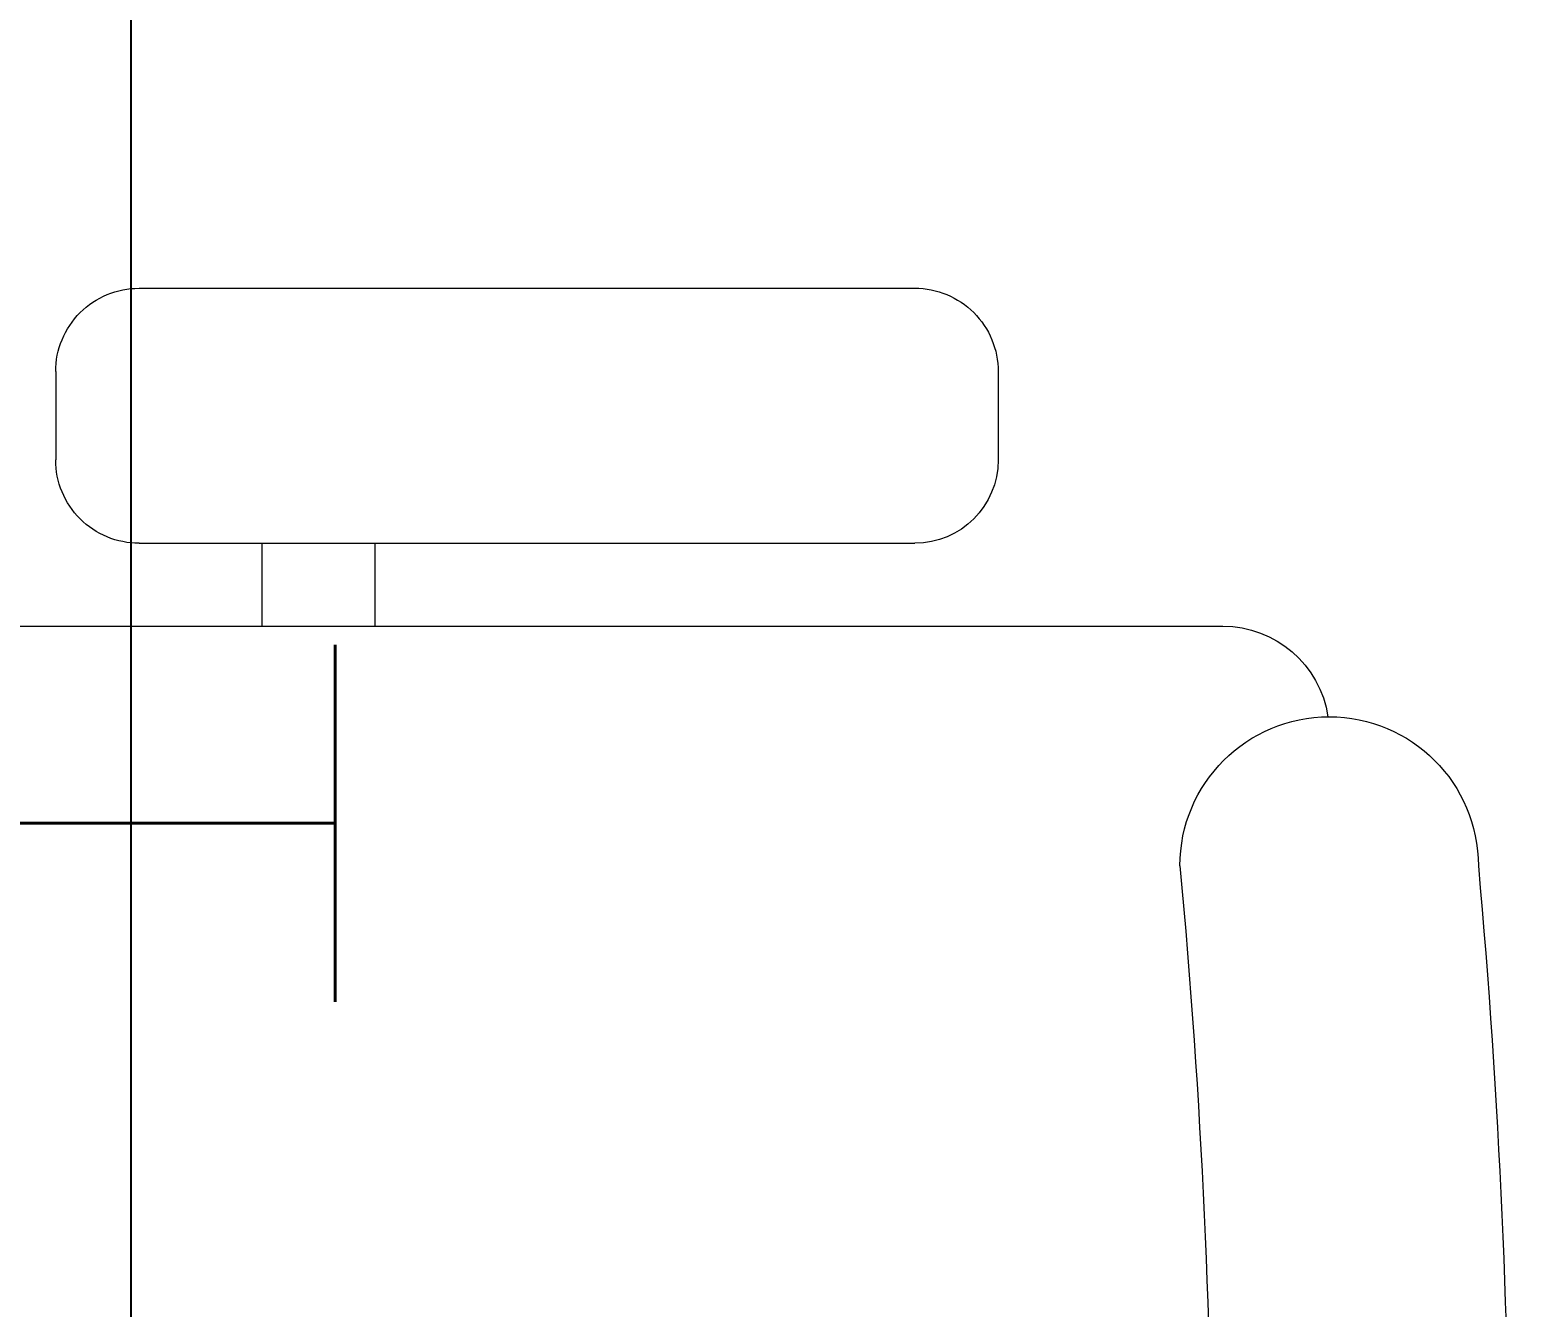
# Model space of a CAD drawing. Extents: x -560814 to 57327, y -29287 to 19916.
# Drawn here: x 19791.7 to 20142.5, y 3364.1 to 3664.6 of the extents above; entities that cross this region are included whole.
import ezdxf

# ---------------------------------------------------------------- set-up
doc = ezdxf.new("R2010")
doc.units = 0
doc.header["$LTSCALE"] = 0.25
doc.linetypes.add('DASHDOT', pattern=[25.4, 12.7, -6.35, 0, -6.35])
doc.layers.add('01-First Floor$0$FALSE CEILING', color=251, linetype='Continuous')
for name, color, linetype, lineweight in [('01-First Floor$0$LOADING', 253, 'Continuous', 5), ('E-LITE-CLNG-CNDT', 6, 'DASHDOT', 35), ('T-DATA-DEVC-TYPE', 2, 'Continuous', 25), ('T-DATA-WALL @ 100', 33, 'Continuous', 35)]:
    doc.layers.add(name, color=color, linetype=linetype, lineweight=lineweight)
doc.styles.add('DC_SIMPLEX', font='SIMPLEX.shx', dxfattribs={"width": 0.7})

# ---------------------------------------------------------------- blocks, each defined once
blk = doc.blocks.new('*U61')
at = {"layer": 'T-DATA-DEVC-TYPE', "style": 'DC_SIMPLEX', "width": 0.7, "flags": 8}
blk.add_attdef('DC_TYPE', (2.682182999206635, 5.633855813391779), '', height=2, rotation=359.9999977995651, dxfattribs=at)
blk = doc.blocks.new('01-First Floor$0$GF21018-P')
at = {"color": 0}
for p, q in [((-0.2206958158158443, 0.4756307261486727), (-0.2206958158158443, 0.0674977280054634)), ((-0.2805980196294406, 0.3422072443699342), (-0.2598282612620899, 0.3422072443699342)), ((-0.3002131404457629, 0.322592123553612), (-0.3002131404457629, 0.1400010304266672)), ((-0.2402131404457641, 0.322592123553612), (-0.2402131404457641, 0.1400010304266708)), ((-0.2402131404457641, 0.2937232591883401), (-0.2206958158158443, 0.2937232591883365)), ((-0.2402131404457641, 0.2670847420663591), (-0.2206958158158443, 0.2670847420663591)), ((-0.2805980196294406, 0.1203859096103415), (-0.2598282612620899, 0.120385909610345))]:
    blk.add_line(p, q, dxfattribs=at)
for centre, radius, start, end in [((-0.2805980196294406, 0.322592123553612), 0.0196151208163253, 90, 180.0000000000001), ((-0.2598282612620899, 0.322592123553612), 0.0196151208163253, 359.9999999999999, 90), ((-0.2805980196294406, 0.1400010304266672), 0.0196151208163253, 180.0000000000001, 270.0000000000004), ((-0.2598282612620899, 0.1400010304266708), 0.0196151208163253, 270.0000000000006, 359.9999999999999), ((-0.1642902328567111, 0.0424977280054613), 0.0351139560901341, 90.00000000000004, 270), ((-4.0174444003e-06, 1.846735474002139), 1.776735474005004, 264.6945553321505, 275.3052680112835), ((-0.1956958158158457, 0.0674977280054634), 0.025, 179.9999999999999, 261.4720758531367), ((-3.2405935642e-06, 1.831363171438854), 1.831363171441721, 264.8532206013883, 275.1469821681523)]:
    blk.add_arc(centre, radius, start, end, dxfattribs=at)
blk = doc.blocks.new('01-First Floor')
at = {"layer": '01-First Floor$0$FALSE CEILING', "linetype": 'Continuous'}
blk.add_line((19815.56364585491, 1447.622068907379), (19815.56364585491, 5009.999999999256), dxfattribs=at)
at = {"layer": '01-First Floor$0$LOADING', "extrusion": (7.774263848676227e-06, 2.240207019314476e-05, 0.9999999997188542), "xscale": -1000, "yscale": 1000.000000000001, "zscale": 1000.000000000001, "rotation": 90.00141075505212}
blk.add_blockref('01-First Floor$0$GF21018-P', (20140.04120000765, 3303.572733360862, 0.1338352047059848), dxfattribs=at)

msp = doc.modelspace()

# ---------------------------------------------------------------- block references
at = {"layer": 'E-LITE-CLNG-CNDT'}
msp.add_blockref('01-First Floor', (0, 0), dxfattribs=at)
at = {"layer": 'T-DATA-WALL @ 100'}
ref = msp.add_blockref('*U61', (19255.14725487757, 3456.468581745687, -0.1027737226335301), dxfattribs=dict(at, xscale=-100, yscale=100, zscale=100, rotation=270))
ref.add_attrib('DC_TYPE', 'T', (19663.6215399856, 3525.909119694823, -0.1027737226335301), dxfattribs={"layer": 'T-DATA-DEVC-TYPE', "height": 200, "rotation": 270, "style": 'DC_SIMPLEX', "width": 0.7000000000000001, "flags": 8})

doc.saveas('drawing.dxf')
